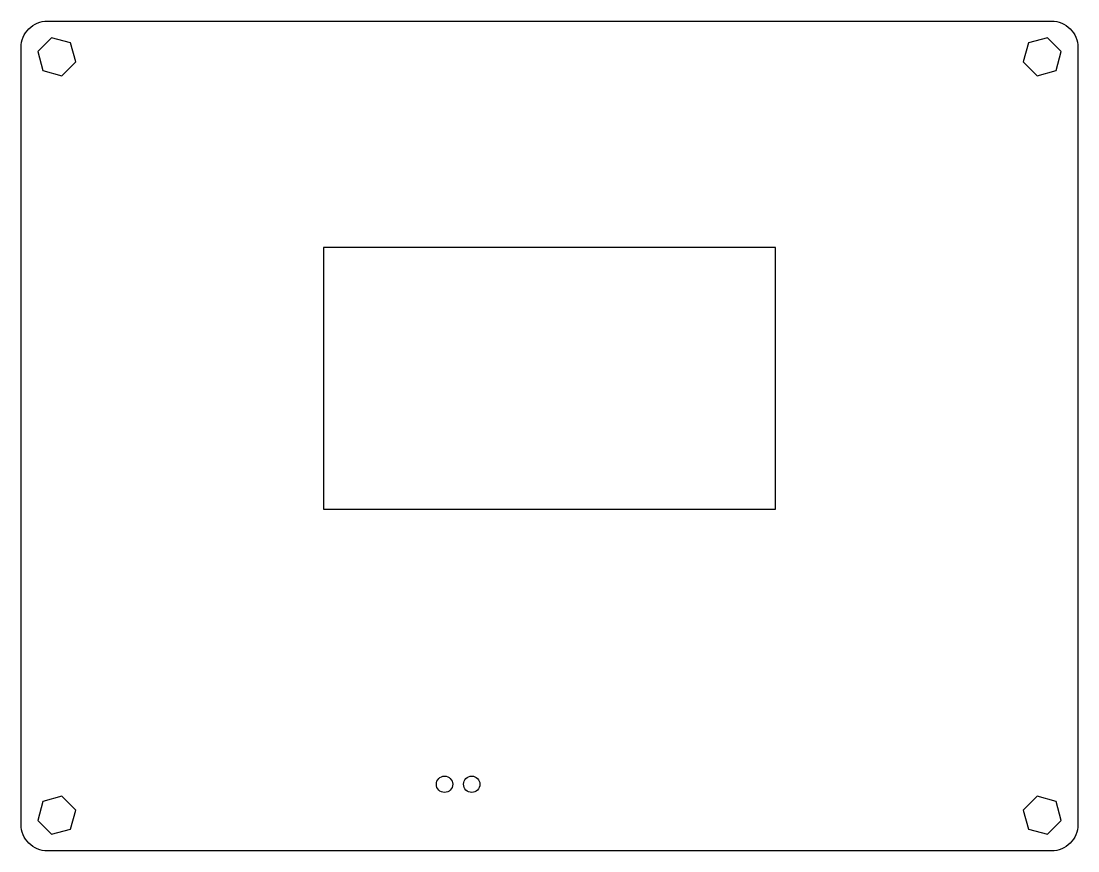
# Model space of a CAD drawing. Header units: millimetres. Extents: x -5 to 156, y -3 to 124.
import ezdxf

# ---------------------------------------------------------------- set-up
doc = ezdxf.new("R2010")
doc.units = ezdxf.units.MM
doc.layers.get('0').update_dxf_attribs({"linetype": 'CONTINUOUS'})

msp = doc.modelspace()

# ---------------------------------------------------------------- linework, layer by layer
msp.add_lwpolyline([(-5.49, 119.83), (-5.49, 119.83, -0.414214), (-1.49, 123.83), (-1.49, 123.83), (151.87, 123.83, -0.414214), (155.87, 119.83), (155.87, 1.03, -0.414214), (151.87, -2.97), (-1.49, -2.97, -0.414214), (-5.49, 1.03)], format="xyb", close=True)
for points in [[(-2.95, 119.17), (-2.18, 116.27), (0.72, 115.49), (2.85, 117.61), (2.07, 120.51), (-0.83, 121.29)], [(148.31, 120.51), (147.53, 117.61), (149.66, 115.49), (152.56, 116.27), (153.33, 119.17), (151.21, 121.29)], [(109.69, 89.25), (40.69, 89.25), (40.69, 49.25), (109.69, 49.25)], [(-2.18, 4.59), (-2.95, 1.69), (-0.83, -0.43), (2.07, 0.35), (2.85, 3.25), (0.72, 5.37)], [(149.66, 5.37), (147.53, 3.25), (148.31, 0.35), (151.21, -0.43), (153.33, 1.69), (152.56, 4.59)]]:
    msp.add_lwpolyline(points, close=True)
for centre in [(59.16, 7.21), (63.31, 7.21)]:
    msp.add_circle(centre, 1.25)

doc.saveas('drawing.dxf')
